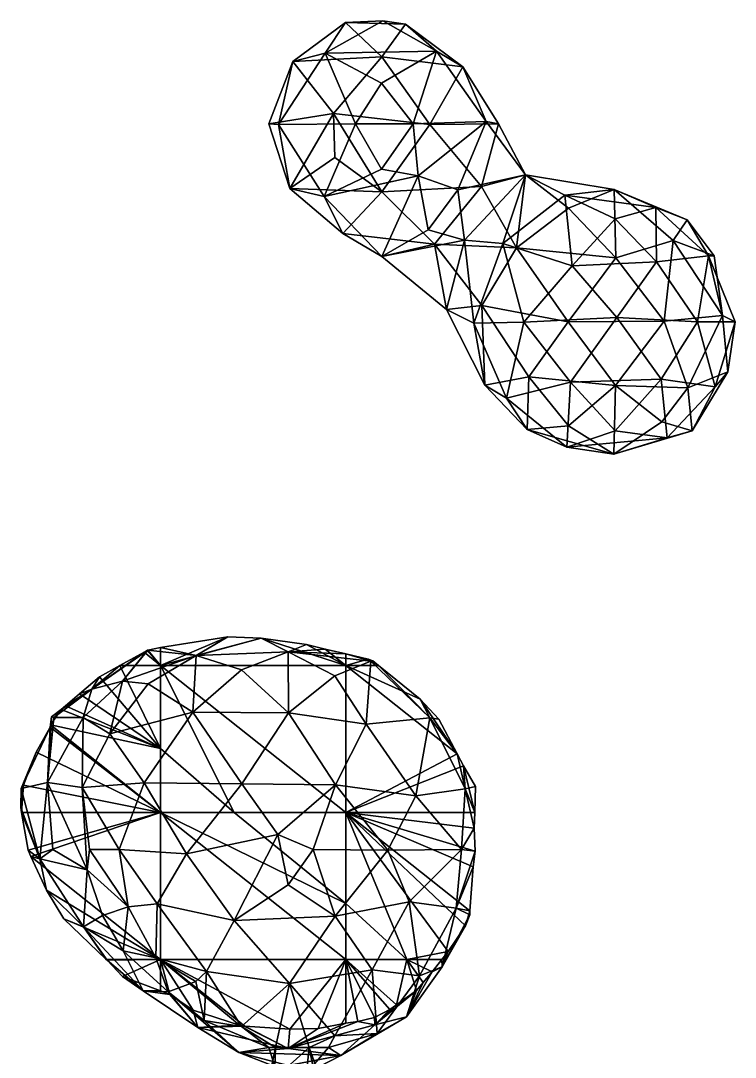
# Model space of a CAD drawing. Extents: x 290083 to 295691, y 4553739 to 4561622.
# Drawn here: x 292582.2 to 292775.1, y 4558886.5 to 4559166.4 of the extents above; entities that cross this region are included whole.
import ezdxf

# ---------------------------------------------------------------- set-up
doc = ezdxf.new("R2010")
doc.units = 0
doc.layers.add('Au_ppm_Pref_-_0_3', color=7, linetype='CONTINUOUS')

msp = doc.modelspace()

# ---------------------------------------------------------------- linework, layer by layer
at = {"layer": 'Au_ppm_Pref_-_0_3'}
for points in [[(292655.65, 4559155.42, 1757.65), (292669.94, 4559165.91, 1756.64), (292679.72, 4559156.69, 1759.91)], [(292655.65, 4559155.42, 1757.65), (292664.44, 4559157.69, 1750.95), (292669.94, 4559165.91, 1756.64)], [(292664.44, 4559157.69, 1750.95), (292694.47, 4559158.17, 1751.55), (292680.02, 4559166.43, 1752.89)], [(292669.94, 4559165.91, 1756.64), (292664.44, 4559157.69, 1750.95), (292680.02, 4559166.43, 1752.89)], [(292686.13, 4559165.52, 1758.04), (292669.94, 4559165.91, 1756.64), (292680.02, 4559166.43, 1752.89)], [(292669.94, 4559165.91, 1756.64), (292686.13, 4559165.52, 1758.04), (292679.72, 4559156.69, 1759.91)], [(292686.13, 4559165.52, 1758.04), (292701.61, 4559153.95, 1757.04), (292679.72, 4559156.69, 1759.91)], [(292694.47, 4559158.17, 1751.55), (292686.13, 4559165.52, 1758.04), (292680.02, 4559166.43, 1752.89)], [(292701.61, 4559153.95, 1757.04), (292686.13, 4559165.52, 1758.04), (292694.47, 4559158.17, 1751.55)], [(292655.65, 4559155.42, 1757.65), (292651.85, 4559138.44, 1751.8), (292664.44, 4559157.69, 1750.95)], [(292664.44, 4559157.69, 1750.95), (292651.85, 4559138.44, 1751.8), (292672.64, 4559138.55, 1748.79)], [(292655.65, 4559155.42, 1757.65), (292679.72, 4559156.69, 1759.91), (292666.68, 4559141.41, 1760.74)], [(292679.66, 4559149.54, 1748.44), (292694.47, 4559158.17, 1751.55), (292664.44, 4559157.69, 1750.95)], [(292679.66, 4559149.54, 1748.44), (292664.44, 4559157.69, 1750.95), (292672.64, 4559138.55, 1748.79)], [(292679.72, 4559156.69, 1759.91), (292692.65, 4559138.42, 1760.44), (292666.68, 4559141.41, 1760.74)], [(292679.66, 4559149.54, 1748.44), (292688.14, 4559138.55, 1748.1), (292694.47, 4559158.17, 1751.55)], [(292692.65, 4559138.42, 1760.44), (292679.72, 4559156.69, 1759.91), (292701.61, 4559153.95, 1757.04)], [(292694.47, 4559158.17, 1751.55), (292688.14, 4559138.55, 1748.1), (292707.92, 4559139.17, 1750.72)], [(292701.61, 4559153.95, 1757.04), (292694.47, 4559158.17, 1751.55), (292707.92, 4559139.17, 1750.72)], [(292655.65, 4559155.42, 1757.65), (292666.68, 4559141.41, 1760.74), (292649.23, 4559138.55, 1758.04)], [(292655.65, 4559155.42, 1757.65), (292649.23, 4559138.55, 1758.04), (292651.85, 4559138.44, 1751.8)], [(292701.61, 4559153.95, 1757.04), (292711.18, 4559138.55, 1756.72), (292692.65, 4559138.42, 1760.44)], [(292701.61, 4559153.95, 1757.04), (292707.92, 4559139.17, 1750.72), (292711.18, 4559138.55, 1756.72)], [(292679.66, 4559149.54, 1748.44), (292672.64, 4559138.55, 1748.79), (292688.14, 4559138.55, 1748.1)], [(292654.91, 4559121.14, 1757.88), (292649.23, 4559138.55, 1758.04), (292666.68, 4559141.41, 1760.74)], [(292654.91, 4559121.14, 1757.88), (292666.68, 4559141.41, 1760.74), (292667.06, 4559129.53, 1761.05)], [(292666.68, 4559141.41, 1760.74), (292679.75, 4559120.23, 1760.21), (292667.06, 4559129.53, 1761.05)], [(292692.65, 4559138.42, 1760.44), (292679.75, 4559120.23, 1760.21), (292666.68, 4559141.41, 1760.74)], [(292707.92, 4559139.17, 1750.72), (292688.14, 4559138.55, 1748.1), (292689.5, 4559124.55, 1749.53)], [(292700.27, 4559120.74, 1748.33), (292707.92, 4559139.17, 1750.72), (292689.5, 4559124.55, 1749.53)], [(292707.92, 4559139.17, 1750.72), (292700.27, 4559120.74, 1748.33), (292718.53, 4559124.84, 1752.35)], [(292711.18, 4559138.55, 1756.72), (292707.92, 4559139.17, 1750.72), (292718.53, 4559124.84, 1752.35)], [(292651.85, 4559138.44, 1751.8), (292649.23, 4559138.55, 1758.04), (292654.91, 4559121.14, 1757.88)], [(292651.85, 4559138.44, 1751.8), (292664.11, 4559118.97, 1750.72), (292672.64, 4559138.55, 1748.79)], [(292654.91, 4559121.14, 1757.88), (292664.11, 4559118.97, 1750.72), (292651.85, 4559138.44, 1751.8)], [(292672.64, 4559138.55, 1748.79), (292664.11, 4559118.97, 1750.72), (292679.66, 4559126.38, 1748.04)], [(292672.64, 4559138.55, 1748.79), (292679.66, 4559126.38, 1748.04), (292688.14, 4559138.55, 1748.1)], [(292679.66, 4559126.38, 1748.04), (292689.5, 4559124.55, 1749.53), (292688.14, 4559138.55, 1748.1)], [(292679.75, 4559120.23, 1760.21), (292692.65, 4559138.42, 1760.44), (292706.66, 4559121.69, 1758.51)], [(292692.65, 4559138.42, 1760.44), (292711.18, 4559138.55, 1756.72), (292706.66, 4559121.69, 1758.51)], [(292706.66, 4559121.69, 1758.51), (292711.18, 4559138.55, 1756.72), (292718.53, 4559124.84, 1752.35)], [(292654.91, 4559121.14, 1757.88), (292667.06, 4559129.53, 1761.05), (292679.75, 4559120.23, 1760.21)], [(292664.11, 4559118.97, 1750.72), (292689.5, 4559124.55, 1749.53), (292679.66, 4559126.38, 1748.04)], [(292664.11, 4559118.97, 1750.72), (292679.75, 4559102.79, 1752.15), (292689.5, 4559124.55, 1749.53)], [(292689.5, 4559124.55, 1749.53), (292679.75, 4559102.79, 1752.15), (292692.26, 4559109.95, 1748.51)], [(292700.27, 4559120.74, 1748.33), (292689.5, 4559124.55, 1749.53), (292692.26, 4559109.95, 1748.51)], [(292700.27, 4559120.74, 1748.33), (292702.06, 4559107.16, 1749.37), (292718.53, 4559124.84, 1752.35)], [(292712.38, 4559106.24, 1745.27), (292718.53, 4559124.84, 1752.35), (292702.06, 4559107.16, 1749.37)], [(292716.04, 4559105.12, 1757.17), (292706.66, 4559121.69, 1758.51), (292718.53, 4559124.84, 1752.35)], [(292718.53, 4559124.84, 1752.35), (292712.38, 4559106.24, 1745.27), (292729.13, 4559119.29, 1746.57)], [(292716.04, 4559105.12, 1757.17), (292718.53, 4559124.84, 1752.35), (292730.06, 4559115.79, 1756.39)], [(292718.53, 4559124.84, 1752.35), (292742.42, 4559120.83, 1752), (292730.06, 4559115.79, 1756.39)], [(292718.53, 4559124.84, 1752.35), (292729.13, 4559119.29, 1746.57), (292742.42, 4559120.83, 1752)], [(292669.14, 4559108.96, 1757.01), (292654.91, 4559121.14, 1757.88), (292679.75, 4559120.23, 1760.21)], [(292654.91, 4559121.14, 1757.88), (292669.14, 4559108.96, 1757.01), (292664.11, 4559118.97, 1750.72)], [(292693.9, 4559106.04, 1757.52), (292669.14, 4559108.96, 1757.01), (292679.75, 4559120.23, 1760.21)], [(292693.9, 4559106.04, 1757.52), (292679.75, 4559120.23, 1760.21), (292706.66, 4559121.69, 1758.51)], [(292700.27, 4559120.74, 1748.33), (292692.26, 4559109.95, 1748.51), (292702.06, 4559107.16, 1749.37)], [(292716.04, 4559105.12, 1757.17), (292693.9, 4559106.04, 1757.52), (292706.66, 4559121.69, 1758.51)], [(292729.13, 4559119.29, 1746.57), (292753.67, 4559115.95, 1747.01), (292742.42, 4559120.83, 1752)], [(292742.9, 4559102.43, 1757.13), (292730.06, 4559115.79, 1756.39), (292742.42, 4559120.83, 1752)], [(292742.9, 4559102.43, 1757.13), (292742.42, 4559120.83, 1752), (292758.35, 4559107.09, 1754.95)], [(292758.35, 4559107.09, 1754.95), (292742.42, 4559120.83, 1752), (292762.12, 4559112.63, 1752.1)], [(292762.12, 4559112.63, 1752.1), (292742.42, 4559120.83, 1752), (292753.67, 4559115.95, 1747.01)], [(292664.11, 4559118.97, 1750.72), (292669.14, 4559108.96, 1757.01), (292679.75, 4559102.79, 1752.15)], [(292729.13, 4559119.29, 1746.57), (292712.38, 4559106.24, 1745.27), (292731.07, 4559100.25, 1741.17)], [(292729.13, 4559119.29, 1746.57), (292731.07, 4559100.25, 1741.17), (292742.66, 4559112.96, 1742.81)], [(292729.13, 4559119.29, 1746.57), (292742.66, 4559112.96, 1742.81), (292753.67, 4559115.95, 1747.01)], [(292716.04, 4559105.12, 1757.17), (292730.06, 4559115.79, 1756.39), (292742.9, 4559102.43, 1757.13)], [(292753.67, 4559115.95, 1747.01), (292742.66, 4559112.96, 1742.81), (292753.85, 4559101.29, 1741.43)], [(292753.67, 4559115.95, 1747.01), (292753.85, 4559101.29, 1741.43), (292767.9, 4559102.97, 1746.09)], [(292762.12, 4559112.63, 1752.1), (292753.67, 4559115.95, 1747.01), (292767.9, 4559102.97, 1746.09)], [(292742.66, 4559112.96, 1742.81), (292731.07, 4559100.25, 1741.17), (292753.85, 4559101.29, 1741.43)], [(292762.12, 4559112.63, 1752.1), (292769.45, 4559102.92, 1752.1), (292758.35, 4559107.09, 1754.95)], [(292769.45, 4559102.92, 1752.1), (292762.12, 4559112.63, 1752.1), (292767.9, 4559102.97, 1746.09)], [(292669.14, 4559108.96, 1757.01), (292693.9, 4559106.04, 1757.52), (292679.75, 4559102.79, 1752.15)], [(292679.75, 4559102.79, 1752.15), (292702.06, 4559107.16, 1749.37), (292692.26, 4559109.95, 1748.51)], [(292702.06, 4559107.16, 1749.37), (292679.75, 4559102.79, 1752.15), (292697.2, 4559088.43, 1752.1)], [(292697.2, 4559088.43, 1752.1), (292679.75, 4559102.79, 1752.15), (292693.9, 4559106.04, 1757.52)], [(292716.04, 4559105.12, 1757.17), (292706.75, 4559089.55, 1755.66), (292693.9, 4559106.04, 1757.52)], [(292693.9, 4559106.04, 1757.52), (292706.75, 4559089.55, 1755.66), (292697.2, 4559088.43, 1752.1)], [(292702.06, 4559107.16, 1749.37), (292697.2, 4559088.43, 1752.1), (292704.57, 4559084.72, 1746.21)], [(292702.06, 4559107.16, 1749.37), (292704.57, 4559084.72, 1746.21), (292712.38, 4559106.24, 1745.27)], [(292718.07, 4559085.04, 1741.97), (292712.38, 4559106.24, 1745.27), (292704.57, 4559084.72, 1746.21)], [(292731.07, 4559100.25, 1741.17), (292712.38, 4559106.24, 1745.27), (292718.07, 4559085.04, 1741.97)], [(292742.9, 4559102.43, 1757.13), (292758.35, 4559107.09, 1754.95), (292755.94, 4559085.29, 1756.79)], [(292755.94, 4559085.29, 1756.79), (292758.35, 4559107.09, 1754.95), (292771.69, 4559086.77, 1753.48)], [(292758.35, 4559107.09, 1754.95), (292769.45, 4559102.92, 1752.1), (292771.69, 4559086.77, 1753.48)], [(292716.04, 4559105.12, 1757.17), (292730, 4559085.11, 1757.88), (292706.75, 4559089.55, 1755.66)], [(292716.04, 4559105.12, 1757.17), (292742.9, 4559102.43, 1757.13), (292730, 4559085.11, 1757.88)], [(292753.85, 4559101.29, 1741.43), (292764.93, 4559085.1, 1741.6), (292767.9, 4559102.97, 1746.09)], [(292764.93, 4559085.1, 1741.6), (292775.12, 4559085.1, 1747.32), (292767.9, 4559102.97, 1746.09)], [(292769.45, 4559102.92, 1752.1), (292767.9, 4559102.97, 1746.09), (292771.69, 4559086.77, 1753.48)], [(292775.12, 4559085.1, 1747.32), (292771.69, 4559086.77, 1753.48), (292767.9, 4559102.97, 1746.09)], [(292718.07, 4559085.04, 1741.97), (292743.11, 4559086.25, 1739.55), (292731.07, 4559100.25, 1741.17)], [(292730, 4559085.11, 1757.88), (292742.9, 4559102.43, 1757.13), (292755.94, 4559085.29, 1756.79)], [(292743.11, 4559086.25, 1739.55), (292753.85, 4559101.29, 1741.43), (292731.07, 4559100.25, 1741.17)], [(292753.85, 4559101.29, 1741.43), (292743.11, 4559086.25, 1739.55), (292764.93, 4559085.1, 1741.6)], [(292707.51, 4559068.04, 1751.55), (292697.2, 4559088.43, 1752.1), (292706.75, 4559089.55, 1755.66)], [(292707.51, 4559068.04, 1751.55), (292706.75, 4559089.55, 1755.66), (292719.38, 4559070.28, 1756.14)], [(292719.38, 4559070.28, 1756.14), (292706.75, 4559089.55, 1755.66), (292730, 4559085.11, 1757.88)], [(292697.2, 4559088.43, 1752.1), (292707.51, 4559068.04, 1751.55), (292704.57, 4559084.72, 1746.21)], [(292743.11, 4559086.25, 1739.55), (292718.07, 4559085.04, 1741.97), (292730.6, 4559068.81, 1740.7)], [(292730.6, 4559068.81, 1740.7), (292755.09, 4559069.59, 1741.27), (292743.11, 4559086.25, 1739.55)], [(292764.93, 4559085.1, 1741.6), (292743.11, 4559086.25, 1739.55), (292755.09, 4559069.59, 1741.27)], [(292755.94, 4559085.29, 1756.79), (292771.69, 4559086.77, 1753.48), (292762.34, 4559067.28, 1755.44)], [(292773.1, 4559071.62, 1752.1), (292762.34, 4559067.28, 1755.44), (292771.69, 4559086.77, 1753.48)], [(292773.1, 4559071.62, 1752.1), (292771.69, 4559086.77, 1753.48), (292775.12, 4559085.1, 1747.32)], [(292718.07, 4559085.04, 1741.97), (292704.57, 4559084.72, 1746.21), (292713.35, 4559064.45, 1745.21)], [(292707.51, 4559068.04, 1751.55), (292713.35, 4559064.45, 1745.21), (292704.57, 4559084.72, 1746.21)], [(292718.07, 4559085.04, 1741.97), (292713.35, 4559064.45, 1745.21), (292730.6, 4559068.81, 1740.7)], [(292730, 4559085.11, 1757.88), (292742.78, 4559067.9, 1757.04), (292719.38, 4559070.28, 1756.14)], [(292730, 4559085.11, 1757.88), (292755.94, 4559085.29, 1756.79), (292742.78, 4559067.9, 1757.04)], [(292742.78, 4559067.9, 1757.04), (292755.94, 4559085.29, 1756.79), (292762.34, 4559067.28, 1755.44)], [(292769.69, 4559067.52, 1746.05), (292764.93, 4559085.1, 1741.6), (292755.09, 4559069.59, 1741.27)], [(292775.12, 4559085.1, 1747.32), (292764.93, 4559085.1, 1741.6), (292769.69, 4559067.52, 1746.05)], [(292773.1, 4559071.62, 1752.1), (292775.12, 4559085.1, 1747.32), (292769.69, 4559067.52, 1746.05)], [(292707.51, 4559068.04, 1751.55), (292719.38, 4559070.28, 1756.14), (292718.98, 4559055.99, 1750.64)], [(292719.38, 4559070.28, 1756.14), (292730.06, 4559056.98, 1755.54), (292718.98, 4559055.99, 1750.64)], [(292719.38, 4559070.28, 1756.14), (292742.78, 4559067.9, 1757.04), (292730.06, 4559056.98, 1755.54)], [(292730.6, 4559068.81, 1740.7), (292742.66, 4559055.63, 1742.28), (292755.09, 4559069.59, 1741.27)], [(292756.73, 4559053.76, 1746.42), (292755.09, 4559069.59, 1741.27), (292742.66, 4559055.63, 1742.28)], [(292755.09, 4559069.59, 1741.27), (292756.73, 4559053.76, 1746.42), (292769.69, 4559067.52, 1746.05)], [(292773.1, 4559071.62, 1752.1), (292763.46, 4559055.68, 1752.1), (292762.34, 4559067.28, 1755.44)], [(292763.46, 4559055.68, 1752.1), (292773.1, 4559071.62, 1752.1), (292769.69, 4559067.52, 1746.05)], [(292707.51, 4559068.04, 1751.55), (292718.98, 4559055.99, 1750.64), (292713.35, 4559064.45, 1745.21)], [(292729.63, 4559051.23, 1746.28), (292730.6, 4559068.81, 1740.7), (292713.35, 4559064.45, 1745.21)], [(292730.6, 4559068.81, 1740.7), (292729.63, 4559051.23, 1746.28), (292742.66, 4559055.63, 1742.28)], [(292730.06, 4559056.98, 1755.54), (292742.78, 4559067.9, 1757.04), (292742.37, 4559049.38, 1751.84)], [(292742.78, 4559067.9, 1757.04), (292755.26, 4559058.13, 1755.15), (292742.37, 4559049.38, 1751.84)], [(292742.78, 4559067.9, 1757.04), (292762.34, 4559067.28, 1755.44), (292755.26, 4559058.13, 1755.15)], [(292763.46, 4559055.68, 1752.1), (292755.26, 4559058.13, 1755.15), (292762.34, 4559067.28, 1755.44)], [(292756.73, 4559053.76, 1746.42), (292763.46, 4559055.68, 1752.1), (292769.69, 4559067.52, 1746.05)], [(292729.63, 4559051.23, 1746.28), (292713.35, 4559064.45, 1745.21), (292718.98, 4559055.99, 1750.64)], [(292763.46, 4559055.68, 1752.1), (292742.37, 4559049.38, 1751.84), (292755.26, 4559058.13, 1755.15)], [(292718.98, 4559055.99, 1750.64), (292730.06, 4559056.98, 1755.54), (292742.37, 4559049.38, 1751.84)], [(292729.63, 4559051.23, 1746.28), (292718.98, 4559055.99, 1750.64), (292742.37, 4559049.38, 1751.84)], [(292729.63, 4559051.23, 1746.28), (292756.73, 4559053.76, 1746.42), (292742.66, 4559055.63, 1742.28)], [(292756.73, 4559053.76, 1746.42), (292742.37, 4559049.38, 1751.84), (292763.46, 4559055.68, 1752.1)], [(292729.63, 4559051.23, 1746.28), (292742.37, 4559049.38, 1751.84), (292756.73, 4559053.76, 1746.42)], [(292620, 4558997.11, 1829.05), (292638.17, 4559000.01, 1827.22), (292620, 4558992.28, 1829.66)], [(292638.17, 4559000.01, 1827.22), (292647.1, 4558999.66, 1826.55), (292620, 4558992.28, 1829.66)], [(292620, 4558997.11, 1829.05), (292629.61, 4558994.95, 1823.72), (292638.17, 4559000.01, 1827.22)], [(292647.1, 4558999.66, 1826.55), (292670, 4558992.28, 1825.65), (292620, 4558992.28, 1829.66)], [(292638.17, 4559000.01, 1827.22), (292629.61, 4558994.95, 1823.72), (292647.1, 4558999.66, 1826.55)], [(292647.1, 4558999.66, 1826.55), (292629.61, 4558994.95, 1823.72), (292654.47, 4558995.97, 1823.38)], [(292659.41, 4558997.95, 1825.78), (292670, 4558992.28, 1825.65), (292647.1, 4558999.66, 1826.55)], [(292647.1, 4558999.66, 1826.55), (292654.47, 4558995.97, 1823.38), (292659.41, 4558997.95, 1825.78)], [(292616.47, 4558996.4, 1829.23), (292616.41, 4558996.37, 1829.24), (292601.41, 4558985.87, 1828)], [(292616.47, 4558996.4, 1829.23), (292601.41, 4558985.87, 1828), (292609.69, 4558988.05, 1823.37)], [(292615.52, 4558995.84, 1829.33), (292601.41, 4558985.87, 1828), (292616.41, 4558996.37, 1829.24)], [(292609.69, 4558988.05, 1823.37), (292616.51, 4558996.41, 1829.23), (292616.47, 4558996.4, 1829.23)], [(292629.61, 4558994.95, 1823.72), (292616.51, 4558996.41, 1829.23), (292609.69, 4558988.05, 1823.37)], [(292615.52, 4558995.84, 1829.33), (292616.41, 4558996.37, 1829.24), (292620, 4558992.28, 1829.66)], [(292616.41, 4558996.37, 1829.24), (292616.47, 4558996.4, 1829.23), (292616.51, 4558996.41, 1829.23)], [(292616.41, 4558996.37, 1829.24), (292616.51, 4558996.41, 1829.23), (292620, 4558992.28, 1829.66)], [(292616.51, 4558996.41, 1829.23), (292620, 4558997.11, 1829.05), (292620, 4558992.28, 1829.66)], [(292616.51, 4558996.41, 1829.23), (292629.61, 4558994.95, 1823.72), (292620, 4558997.11, 1829.05)], [(292659.41, 4558997.95, 1825.78), (292654.47, 4558995.97, 1823.38), (292664.45, 4558996.69, 1825.53)], [(292664.45, 4558996.69, 1825.53), (292654.47, 4558995.97, 1823.38), (292670, 4558995.42, 1825.36)], [(292670, 4558992.28, 1825.65), (292659.41, 4558997.95, 1825.78), (292664.45, 4558996.69, 1825.53)], [(292664.45, 4558996.69, 1825.53), (292670, 4558995.42, 1825.36), (292670, 4558992.28, 1825.65)], [(292608.95, 4558992.28, 1830.59), (292601.41, 4558985.87, 1828), (292615.52, 4558995.84, 1829.33)], [(292620, 4558992.28, 1829.66), (292608.95, 4558992.28, 1830.59), (292615.52, 4558995.84, 1829.33)], [(292616.66, 4558987.34, 1820.32), (292629.61, 4558994.95, 1823.72), (292609.69, 4558988.05, 1823.37)], [(292616.66, 4558987.34, 1820.32), (292628.72, 4558979.65, 1817.52), (292629.61, 4558994.95, 1823.72)], [(292629.61, 4558994.95, 1823.72), (292628.72, 4558979.65, 1817.52), (292641.86, 4558991.08, 1819.08)], [(292641.86, 4558991.08, 1819.08), (292654.47, 4558995.97, 1823.38), (292629.61, 4558994.95, 1823.72)], [(292641.86, 4558991.08, 1819.08), (292654.5, 4558979.53, 1816.74), (292654.47, 4558995.97, 1823.38)], [(292670, 4558995.42, 1825.36), (292654.47, 4558995.97, 1823.38), (292676.73, 4558993.46, 1824.82)], [(292654.5, 4558979.53, 1816.74), (292667.06, 4558989.52, 1819.6), (292654.47, 4558995.97, 1823.38)], [(292676.73, 4558993.46, 1824.82), (292654.47, 4558995.97, 1823.38), (292667.06, 4558989.52, 1819.6)], [(292676.73, 4558993.46, 1824.82), (292667.06, 4558989.52, 1819.6), (292675.44, 4558976.46, 1817.84)], [(292670, 4558995.42, 1825.36), (292676.04, 4558994.01, 1825.16), (292670, 4558992.28, 1825.65)], [(292670, 4558995.42, 1825.36), (292676.73, 4558993.46, 1824.82), (292676.04, 4558994.01, 1825.16)], [(292676.04, 4558994.01, 1825.16), (292678.83, 4558992.28, 1825.16), (292670, 4558992.28, 1825.65)], [(292676.73, 4558993.46, 1824.82), (292675.44, 4558976.46, 1817.84), (292692.68, 4558978.12, 1823.28)], [(292676.04, 4558994.01, 1825.16), (292677.28, 4558993.5, 1825.13), (292678.83, 4558992.28, 1825.16)], [(292676.04, 4558994.01, 1825.16), (292676.73, 4558993.46, 1824.82), (292677.28, 4558993.5, 1825.13)], [(292677.28, 4558993.5, 1825.13), (292676.73, 4558993.46, 1824.82), (292678.83, 4558992.28, 1825.16)], [(292678.83, 4558992.28, 1825.16), (292676.73, 4558993.46, 1824.82), (292692.68, 4558978.12, 1823.28)], [(292603.51, 4558989.22, 1831.44), (292601.41, 4558985.87, 1828), (292608.95, 4558992.28, 1830.59)], [(292608.95, 4558992.28, 1830.59), (292620, 4558969.87, 1832.47), (292603.51, 4558989.22, 1831.44)], [(292620, 4558992.28, 1829.66), (292620, 4558969.87, 1832.47), (292608.95, 4558992.28, 1830.59)], [(292639.87, 4558952.6, 1832.47), (292620, 4558969.87, 1832.47), (292620, 4558992.28, 1829.66)], [(292620, 4558992.28, 1829.66), (292670, 4558992.28, 1825.65), (292670, 4558952.6, 1829.18)], [(292670, 4558952.6, 1829.18), (292639.87, 4558952.6, 1832.47), (292620, 4558992.28, 1829.66)], [(292628.72, 4558979.65, 1817.52), (292654.5, 4558979.53, 1816.74), (292641.86, 4558991.08, 1819.08)], [(292700.02, 4558968.45, 1825.75), (292670, 4558952.6, 1829.18), (292670, 4558992.28, 1825.65)], [(292678.83, 4558992.28, 1825.16), (292690.07, 4558983.2, 1825.21), (292670, 4558992.28, 1825.65)], [(292670, 4558992.28, 1825.65), (292690.07, 4558983.2, 1825.21), (292700.02, 4558968.45, 1825.75)], [(292678.83, 4558992.28, 1825.16), (292692.68, 4558978.12, 1823.28), (292690.07, 4558983.2, 1825.21)], [(292603.51, 4558989.22, 1831.44), (292620, 4558969.87, 1832.47), (292598.14, 4558984.64, 1832.47)], [(292598.14, 4558984.64, 1832.47), (292601.41, 4558985.87, 1828), (292603.51, 4558989.22, 1831.44)], [(292606.31, 4558973.8, 1819.96), (292609.69, 4558988.05, 1823.37), (292599.05, 4558978.19, 1824.78)], [(292599.05, 4558978.19, 1824.78), (292609.69, 4558988.05, 1823.37), (292601.41, 4558985.87, 1828)], [(292616.66, 4558987.34, 1820.32), (292609.69, 4558988.05, 1823.37), (292606.31, 4558973.8, 1819.96)], [(292675.44, 4558976.46, 1817.84), (292667.06, 4558989.52, 1819.6), (292654.5, 4558979.53, 1816.74)], [(292601.41, 4558985.87, 1828), (292593.18, 4558980.41, 1833.43), (292591.16, 4558978.19, 1829.31)], [(292601.41, 4558985.87, 1828), (292591.16, 4558978.19, 1829.31), (292599.05, 4558978.19, 1824.78)], [(292593.18, 4558980.41, 1833.43), (292601.41, 4558985.87, 1828), (292594.32, 4558981.38, 1833.21)], [(292594.32, 4558981.38, 1833.21), (292601.41, 4558985.87, 1828), (292598.14, 4558984.64, 1832.47)], [(292606.31, 4558973.8, 1819.96), (292628.72, 4558979.65, 1817.52), (292616.66, 4558987.34, 1820.32)], [(292620, 4558969.87, 1832.47), (292594.32, 4558981.38, 1833.21), (292598.14, 4558984.64, 1832.47)], [(292690.07, 4558983.2, 1825.21), (292695.14, 4558977.77, 1825.33), (292700.02, 4558968.45, 1825.75)], [(292692.68, 4558978.12, 1823.28), (292695.14, 4558977.77, 1825.33), (292690.07, 4558983.2, 1825.21)], [(292590.23, 4558976.23, 1834.2), (292590.5, 4558978.42, 1833.91), (292593.18, 4558980.41, 1833.43)], [(292620, 4558969.87, 1832.47), (292590.23, 4558976.23, 1834.2), (292593.18, 4558980.41, 1833.43)], [(292591.16, 4558978.19, 1829.31), (292593.18, 4558980.41, 1833.43), (292590.5, 4558978.42, 1833.91)], [(292620, 4558969.87, 1832.47), (292593.18, 4558980.41, 1833.43), (292594.32, 4558981.38, 1833.21)], [(292628.72, 4558979.65, 1817.52), (292606.31, 4558973.8, 1819.96), (292615.54, 4558960.59, 1817.1)], [(292628.72, 4558979.65, 1817.52), (292615.54, 4558960.59, 1817.1), (292641.92, 4558960.35, 1815.85)], [(292628.72, 4558979.65, 1817.52), (292641.92, 4558960.35, 1815.85), (292654.5, 4558979.53, 1816.74)], [(292667.25, 4558960.08, 1814.99), (292654.5, 4558979.53, 1816.74), (292641.92, 4558960.35, 1815.85)], [(292654.5, 4558979.53, 1816.74), (292667.25, 4558960.08, 1814.99), (292675.44, 4558976.46, 1817.84)], [(292590.5, 4558978.42, 1833.91), (292590.16, 4558975.61, 1834.27), (292589.44, 4558960.67, 1828.79)], [(292590.5, 4558978.42, 1833.91), (292589.44, 4558960.67, 1828.79), (292591.16, 4558978.19, 1829.31)], [(292598.83, 4558959.36, 1822.44), (292599.05, 4558978.19, 1824.78), (292589.44, 4558960.67, 1828.79)], [(292599.05, 4558978.19, 1824.78), (292591.16, 4558978.19, 1829.31), (292589.44, 4558960.67, 1828.79)], [(292590.5, 4558978.42, 1833.91), (292590.23, 4558976.23, 1834.2), (292590.16, 4558975.61, 1834.27)], [(292606.31, 4558973.8, 1819.96), (292599.05, 4558978.19, 1824.78), (292598.83, 4558959.36, 1822.44)], [(292688.86, 4558957.12, 1818.07), (292692.68, 4558978.12, 1823.28), (292675.44, 4558976.46, 1817.84)], [(292688.86, 4558957.12, 1818.07), (292702.25, 4558958.95, 1823.7), (292692.68, 4558978.12, 1823.28)], [(292692.68, 4558978.12, 1823.28), (292702.25, 4558958.95, 1823.7), (292700.02, 4558968.45, 1825.75)], [(292692.68, 4558978.12, 1823.28), (292700.02, 4558968.45, 1825.75), (292695.14, 4558977.77, 1825.33)], [(292582.38, 4558959.1, 1835.08), (292590.16, 4558975.61, 1834.27), (292586.38, 4558968.89, 1835.2)], [(292589.44, 4558960.67, 1828.79), (292590.16, 4558975.61, 1834.27), (292582.38, 4558959.1, 1835.08)], [(292586.38, 4558968.89, 1835.2), (292590.16, 4558975.61, 1834.27), (292620, 4558952.6, 1834.65)], [(292590.16, 4558975.61, 1834.27), (292590.23, 4558976.23, 1834.2), (292620, 4558952.6, 1834.65)], [(292590.23, 4558976.23, 1834.2), (292620, 4558969.87, 1832.47), (292620, 4558952.6, 1834.65)], [(292598.83, 4558959.36, 1822.44), (292615.54, 4558960.59, 1817.1), (292606.31, 4558973.8, 1819.96)], [(292688.86, 4558957.12, 1818.07), (292675.44, 4558976.46, 1817.84), (292667.25, 4558960.08, 1814.99)], [(292582.38, 4558959.1, 1835.08), (292586.38, 4558968.89, 1835.2), (292583.01, 4558959.97, 1836.33)], [(292583.01, 4558959.97, 1836.33), (292586.38, 4558968.89, 1835.2), (292620, 4558952.6, 1834.65)], [(292639.87, 4558952.6, 1832.47), (292620, 4558952.6, 1834.65), (292620, 4558969.87, 1832.47)], [(292700.02, 4558968.45, 1825.75), (292701.77, 4558965.17, 1825.92), (292670, 4558952.6, 1829.18)], [(292700.02, 4558968.45, 1825.75), (292702.25, 4558958.95, 1823.7), (292701.77, 4558965.17, 1825.92)], [(292701.77, 4558965.17, 1825.92), (292704.82, 4558952.6, 1826.84), (292670, 4558952.6, 1829.18)], [(292704.97, 4558959.58, 1826.2), (292704.82, 4558952.6, 1826.84), (292701.77, 4558965.17, 1825.92)], [(292701.77, 4558965.17, 1825.92), (292702.25, 4558958.95, 1823.7), (292704.97, 4558959.58, 1826.2)], [(292582.47, 4558952.6, 1837.12), (292582.23, 4558953.95, 1836.99), (292583.01, 4558959.97, 1836.33)], [(292582.23, 4558953.95, 1836.99), (292582.38, 4558959.1, 1835.08), (292583.01, 4558959.97, 1836.33)], [(292587.35, 4558940.04, 1834.57), (292589.44, 4558960.67, 1828.79), (292582.38, 4558959.1, 1835.08)], [(292582.47, 4558952.6, 1837.12), (292583.01, 4558959.97, 1836.33), (292620, 4558952.6, 1834.65)], [(292590.92, 4558942.56, 1829.31), (292589.44, 4558960.67, 1828.79), (292587.35, 4558940.04, 1834.57)], [(292600.13, 4558937.11, 1827.41), (292598.83, 4558959.36, 1822.44), (292589.44, 4558960.67, 1828.79)], [(292590.92, 4558942.56, 1829.31), (292600.13, 4558937.11, 1827.41), (292589.44, 4558960.67, 1828.79)], [(292615.54, 4558960.59, 1817.1), (292598.83, 4558959.36, 1822.44), (292608.8, 4558942.56, 1819.67)], [(292615.54, 4558960.59, 1817.1), (292608.8, 4558942.56, 1819.67), (292626.97, 4558941.4, 1816.33)], [(292641.92, 4558960.35, 1815.85), (292615.54, 4558960.59, 1817.1), (292626.97, 4558941.4, 1816.33)], [(292651.67, 4558946.6, 1814.77), (292641.92, 4558960.35, 1815.85), (292626.97, 4558941.4, 1816.33)], [(292651.67, 4558946.6, 1814.77), (292667.25, 4558960.08, 1814.99), (292641.92, 4558960.35, 1815.85)], [(292651.67, 4558946.6, 1814.77), (292661.16, 4558942.56, 1814.28), (292667.25, 4558960.08, 1814.99)], [(292661.16, 4558942.56, 1814.28), (292681.37, 4558942.44, 1816.18), (292667.25, 4558960.08, 1814.99)], [(292688.86, 4558957.12, 1818.07), (292667.25, 4558960.08, 1814.99), (292681.37, 4558942.44, 1816.18)], [(292587.35, 4558940.04, 1834.57), (292582.38, 4558959.1, 1835.08), (292582.23, 4558953.95, 1836.99)], [(292608.8, 4558942.56, 1819.67), (292598.83, 4558959.36, 1822.44), (292600.82, 4558942.56, 1823.37)], [(292600.13, 4558937.11, 1827.41), (292600.82, 4558942.56, 1823.37), (292598.83, 4558959.36, 1822.44)], [(292681.37, 4558942.44, 1816.18), (292701.24, 4558942.56, 1821.91), (292688.86, 4558957.12, 1818.07)], [(292701.24, 4558942.56, 1821.91), (292702.25, 4558958.95, 1823.7), (292688.86, 4558957.12, 1818.07)], [(292702.25, 4558958.95, 1823.7), (292701.24, 4558942.56, 1821.91), (292704.63, 4558948.38, 1827.12)], [(292702.25, 4558958.95, 1823.7), (292704.82, 4558952.6, 1826.84), (292704.97, 4558959.58, 1826.2)], [(292702.25, 4558958.95, 1823.7), (292704.63, 4558948.38, 1827.12), (292704.82, 4558952.6, 1826.84)], [(292582.47, 4558952.6, 1837.12), (292587.35, 4558940.04, 1834.57), (292582.23, 4558953.95, 1836.99)], [(292620, 4558952.6, 1834.65), (292584.25, 4558942.38, 1838.06), (292582.47, 4558952.6, 1837.12)], [(292587.35, 4558940.04, 1834.57), (292582.47, 4558952.6, 1837.12), (292584.25, 4558942.38, 1838.06)], [(292584.99, 4558940.7, 1838.19), (292584.25, 4558942.38, 1838.06), (292620, 4558952.6, 1834.65)], [(292620, 4558912.91, 1838.79), (292584.99, 4558940.7, 1838.19), (292620, 4558952.6, 1834.65)], [(292670, 4558912.91, 1834.49), (292620, 4558912.91, 1838.79), (292620, 4558952.6, 1834.65)], [(292620, 4558952.6, 1834.65), (292639.87, 4558952.6, 1832.47), (292670, 4558927.99, 1832.47)], [(292670, 4558927.99, 1832.47), (292670, 4558912.91, 1834.49), (292620, 4558952.6, 1834.65)], [(292639.87, 4558952.6, 1832.47), (292670, 4558952.6, 1829.18), (292670, 4558927.99, 1832.47)], [(292670, 4558952.6, 1829.18), (292702.28, 4558921.99, 1829.31), (292697.6, 4558915.04, 1830.82)], [(292670, 4558952.6, 1829.18), (292703.45, 4558926.05, 1828.62), (292702.28, 4558921.99, 1829.31)], [(292670, 4558952.6, 1829.18), (292697.6, 4558915.04, 1830.82), (292686.43, 4558912.91, 1832.47)], [(292704.37, 4558937.93, 1827.8), (292703.45, 4558926.05, 1828.62), (292670, 4558952.6, 1829.18)], [(292704.94, 4558942.16, 1827.49), (292704.37, 4558937.93, 1827.8), (292670, 4558952.6, 1829.18)], [(292704.63, 4558948.38, 1827.12), (292704.94, 4558942.16, 1827.49), (292670, 4558952.6, 1829.18)], [(292704.82, 4558952.6, 1826.84), (292704.63, 4558948.38, 1827.12), (292670, 4558952.6, 1829.18)], [(292686.43, 4558912.91, 1832.47), (292670, 4558927.99, 1832.47), (292670, 4558952.6, 1829.18)], [(292651.67, 4558946.6, 1814.77), (292626.97, 4558941.4, 1816.33), (292639.87, 4558923.42, 1816.39)], [(292654.46, 4558933.05, 1814.26), (292651.67, 4558946.6, 1814.77), (292639.87, 4558923.42, 1816.39)], [(292661.16, 4558942.56, 1814.28), (292651.67, 4558946.6, 1814.77), (292654.46, 4558933.05, 1814.26)], [(292704.63, 4558948.38, 1827.12), (292701.24, 4558942.56, 1821.91), (292704.94, 4558942.16, 1827.49)], [(292587.35, 4558940.04, 1834.57), (292584.25, 4558942.38, 1838.06), (292584.99, 4558940.7, 1838.19)], [(292584.99, 4558940.7, 1838.19), (292620, 4558912.91, 1838.79), (292589.19, 4558931.61, 1838.5)], [(292587.35, 4558940.04, 1834.57), (292584.99, 4558940.7, 1838.19), (292589.19, 4558931.61, 1838.5)], [(292600.13, 4558937.11, 1827.41), (292590.92, 4558942.56, 1829.31), (292587.35, 4558940.04, 1834.57)], [(292600.82, 4558942.56, 1823.37), (292600.13, 4558937.11, 1827.41), (292611.2, 4558927.06, 1824.34)], [(292608.8, 4558942.56, 1819.67), (292600.82, 4558942.56, 1823.37), (292611.2, 4558927.06, 1824.34)], [(292608.8, 4558942.56, 1819.67), (292611.2, 4558927.06, 1824.34), (292619.04, 4558927.93, 1819.62)], [(292608.8, 4558942.56, 1819.67), (292619.04, 4558927.93, 1819.62), (292626.97, 4558941.4, 1816.33)], [(292626.97, 4558941.4, 1816.33), (292619.04, 4558927.93, 1819.62), (292639.87, 4558923.42, 1816.39)], [(292661.16, 4558942.56, 1814.28), (292654.46, 4558933.05, 1814.26), (292667.13, 4558924.56, 1815.51)], [(292661.16, 4558942.56, 1814.28), (292667.13, 4558924.56, 1815.51), (292681.37, 4558942.44, 1816.18)], [(292681.37, 4558942.44, 1816.18), (292667.13, 4558924.56, 1815.51), (292687.13, 4558928.48, 1818.31)], [(292701.24, 4558942.56, 1821.91), (292681.37, 4558942.44, 1816.18), (292687.13, 4558928.48, 1818.31)], [(292701.24, 4558942.56, 1821.91), (292687.13, 4558928.48, 1818.31), (292699.8, 4558926.77, 1824.11)], [(292701.24, 4558942.56, 1821.91), (292699.8, 4558926.77, 1824.11), (292704.94, 4558942.16, 1827.49)], [(292704.94, 4558942.16, 1827.49), (292699.8, 4558926.77, 1824.11), (292704.37, 4558937.93, 1827.8)], [(292599.14, 4558921.68, 1834.38), (292587.35, 4558940.04, 1834.57), (292589.19, 4558931.61, 1838.5)], [(292600.13, 4558937.11, 1827.41), (292587.35, 4558940.04, 1834.57), (292599.14, 4558921.68, 1834.38)], [(292699.8, 4558926.77, 1824.11), (292703.45, 4558926.05, 1828.62), (292704.37, 4558937.93, 1827.8)], [(292600.13, 4558937.11, 1827.41), (292599.14, 4558921.68, 1834.38), (292604.33, 4558924.74, 1829.31)], [(292611.2, 4558927.06, 1824.34), (292600.13, 4558937.11, 1827.41), (292604.33, 4558924.74, 1829.31)], [(292654.46, 4558933.05, 1814.26), (292639.87, 4558923.42, 1816.39), (292667.13, 4558924.56, 1815.51)], [(292620, 4558912.91, 1838.79), (292593.89, 4558923.85, 1838.74), (292589.19, 4558931.61, 1838.5)], [(292599.14, 4558921.68, 1834.38), (292589.19, 4558931.61, 1838.5), (292593.89, 4558923.85, 1838.74)], [(292611.2, 4558927.06, 1824.34), (292604.33, 4558924.74, 1829.31), (292609.9, 4558915.18, 1829.31)], [(292611.2, 4558927.06, 1824.34), (292609.9, 4558915.18, 1829.31), (292618.71, 4558913.34, 1824.55)], [(292619.04, 4558927.93, 1819.62), (292611.2, 4558927.06, 1824.34), (292618.71, 4558913.34, 1824.55)], [(292619.04, 4558927.93, 1819.62), (292618.71, 4558913.34, 1824.55), (292632.35, 4558909.65, 1819.8)], [(292632.35, 4558909.65, 1819.8), (292639.87, 4558923.42, 1816.39), (292619.04, 4558927.93, 1819.62)], [(292677.09, 4558910.12, 1818.31), (292687.13, 4558928.48, 1818.31), (292667.13, 4558924.56, 1815.51)], [(292686.43, 4558912.91, 1832.47), (292670, 4558912.91, 1834.49), (292670, 4558927.99, 1832.47)], [(292687.13, 4558928.48, 1818.31), (292677.09, 4558910.12, 1818.31), (292689.91, 4558908.46, 1824.05)], [(292687.13, 4558928.48, 1818.31), (292689.91, 4558908.46, 1824.05), (292699.8, 4558926.77, 1824.11)], [(292699.8, 4558926.77, 1824.11), (292689.91, 4558908.46, 1824.05), (292695.97, 4558910.91, 1829.31)], [(292699.8, 4558926.77, 1824.11), (292695.97, 4558910.91, 1829.31), (292703.43, 4558924.95, 1828.77)], [(292703.45, 4558926.05, 1828.62), (292699.8, 4558926.77, 1824.11), (292703.43, 4558924.95, 1828.77)], [(292620, 4558912.91, 1838.79), (292605.34, 4558912.91, 1839.01), (292593.89, 4558923.85, 1838.74)], [(292599.14, 4558921.68, 1834.38), (292593.89, 4558923.85, 1838.74), (292605.34, 4558912.91, 1839.01)], [(292609.9, 4558915.18, 1829.31), (292604.33, 4558924.74, 1829.31), (292599.14, 4558921.68, 1834.38)], [(292639.87, 4558923.42, 1816.39), (292632.35, 4558909.65, 1819.8), (292654.82, 4558906.35, 1817.34)], [(292654.82, 4558906.35, 1817.34), (292667.13, 4558924.56, 1815.51), (292639.87, 4558923.42, 1816.39)], [(292677.09, 4558910.12, 1818.31), (292667.13, 4558924.56, 1815.51), (292654.82, 4558906.35, 1817.34)], [(292703.43, 4558924.95, 1828.77), (292695.97, 4558910.91, 1829.31), (292702.28, 4558921.99, 1829.31)], [(292702.28, 4558921.99, 1829.31), (292703.45, 4558926.05, 1828.62), (292703.43, 4558924.95, 1828.77)], [(292599.14, 4558921.68, 1834.38), (292605.34, 4558912.91, 1839.01), (292605.6, 4558912.65, 1839.03)], [(292615.24, 4558904.37, 1835.56), (292599.14, 4558921.68, 1834.38), (292605.6, 4558912.65, 1839.03)], [(292609.9, 4558915.18, 1829.31), (292599.14, 4558921.68, 1834.38), (292615.24, 4558904.37, 1835.56)], [(292702.28, 4558921.99, 1829.31), (292695.97, 4558910.91, 1829.31), (292697.6, 4558915.04, 1830.82)], [(292618.71, 4558913.34, 1824.55), (292609.9, 4558915.18, 1829.31), (292621.99, 4558904.15, 1828.39)], [(292609.9, 4558915.18, 1829.31), (292615.24, 4558904.37, 1835.56), (292621.99, 4558904.15, 1828.39)], [(292686.43, 4558912.91, 1832.47), (292697.6, 4558915.04, 1830.82), (292695.87, 4558912.91, 1831.31)], [(292695.97, 4558910.91, 1829.31), (292695.87, 4558912.91, 1831.31), (292697.6, 4558915.04, 1830.82)], [(292605.6, 4558912.65, 1839.03), (292605.34, 4558912.91, 1839.01), (292620, 4558912.91, 1838.79)], [(292609.7, 4558908.25, 1839.33), (292605.6, 4558912.65, 1839.03), (292620, 4558912.91, 1838.79)], [(292609.7, 4558908.25, 1839.33), (292615.24, 4558904.37, 1835.56), (292605.6, 4558912.65, 1839.03)], [(292620, 4558904.4, 1839.49), (292609.7, 4558908.25, 1839.33), (292620, 4558912.91, 1838.79)], [(292632.35, 4558909.65, 1819.8), (292618.71, 4558913.34, 1824.55), (292629.53, 4558906.92, 1823.37)], [(292618.71, 4558913.34, 1824.55), (292621.99, 4558904.15, 1828.39), (292629.53, 4558906.92, 1823.37)], [(292622.5, 4558903.41, 1839.42), (292620, 4558904.4, 1839.49), (292620, 4558912.91, 1838.79)], [(292641.32, 4558895.16, 1839), (292628.81, 4558899.19, 1839.4), (292620, 4558912.91, 1838.79)], [(292620, 4558912.91, 1838.79), (292628.81, 4558899.19, 1839.4), (292622.5, 4558903.41, 1839.42)], [(292642.77, 4558894.84, 1838.94), (292641.32, 4558895.16, 1839), (292620, 4558912.91, 1838.79)], [(292620, 4558912.91, 1838.79), (292654.92, 4558894.06, 1837.98), (292642.77, 4558894.84, 1838.94)], [(292670, 4558912.91, 1834.49), (292654.92, 4558894.06, 1837.98), (292620, 4558912.91, 1838.79)], [(292670, 4558912.91, 1834.49), (292662.49, 4558894.21, 1837.32), (292654.92, 4558894.06, 1837.98)], [(292670, 4558912.91, 1834.49), (292670, 4558895.68, 1836.5), (292662.49, 4558894.21, 1837.32)], [(292670, 4558912.91, 1834.49), (292673.2, 4558896.08, 1835.97), (292670, 4558895.68, 1836.5)], [(292670, 4558912.91, 1834.49), (292677.7, 4558897.2, 1835.17), (292673.2, 4558896.08, 1835.97)], [(292670, 4558912.91, 1834.49), (292681.86, 4558899.36, 1834.29), (292677.7, 4558897.2, 1835.17)], [(292670, 4558912.91, 1834.49), (292683.71, 4558900.61, 1833.87), (292681.86, 4558899.36, 1834.29)], [(292670, 4558912.91, 1834.49), (292686.43, 4558912.91, 1832.47), (292683.71, 4558900.61, 1833.87)], [(292689.07, 4558904.51, 1832.87), (292683.71, 4558900.61, 1833.87), (292686.43, 4558912.91, 1832.47)], [(292690.83, 4558906.63, 1832.47), (292689.07, 4558904.51, 1832.87), (292686.43, 4558912.91, 1832.47)], [(292695.87, 4558912.91, 1831.31), (292693.28, 4558909.56, 1831.92), (292686.43, 4558912.91, 1832.47)], [(292686.43, 4558912.91, 1832.47), (292693.28, 4558909.56, 1831.92), (292690.83, 4558906.63, 1832.47)], [(292695.97, 4558910.91, 1829.31), (292693.28, 4558909.56, 1831.92), (292695.87, 4558912.91, 1831.31)], [(292631.77, 4558896.4, 1824.62), (292632.35, 4558909.65, 1819.8), (292629.53, 4558906.92, 1823.37)], [(292641.86, 4558894.78, 1819.32), (292632.35, 4558909.65, 1819.8), (292631.77, 4558896.4, 1824.62)], [(292641.86, 4558894.78, 1819.32), (292654.82, 4558906.35, 1817.34), (292632.35, 4558909.65, 1819.8)], [(292667.06, 4558892.25, 1818.48), (292677.09, 4558910.12, 1818.31), (292654.82, 4558906.35, 1817.34)], [(292667.06, 4558892.25, 1818.48), (292678.47, 4558892.91, 1824.08), (292677.09, 4558910.12, 1818.31)], [(292678.47, 4558892.91, 1824.08), (292689.91, 4558908.46, 1824.05), (292677.09, 4558910.12, 1818.31)], [(292686.4, 4558897.38, 1829.31), (292693.28, 4558909.56, 1831.92), (292695.97, 4558910.91, 1829.31)], [(292689.91, 4558908.46, 1824.05), (292686.4, 4558897.38, 1829.31), (292695.97, 4558910.91, 1829.31)], [(292686.4, 4558897.38, 1829.31), (292690.83, 4558906.63, 1832.47), (292693.28, 4558909.56, 1831.92)], [(292620, 4558904.4, 1839.49), (292615.24, 4558904.37, 1835.56), (292609.7, 4558908.25, 1839.33)], [(292631.77, 4558896.4, 1824.62), (292629.53, 4558906.92, 1823.37), (292621.99, 4558904.15, 1828.39)], [(292678.47, 4558892.91, 1824.08), (292686.4, 4558897.38, 1829.31), (292689.91, 4558908.46, 1824.05)], [(292686.4, 4558897.38, 1829.31), (292689.07, 4558904.51, 1832.87), (292690.83, 4558906.63, 1832.47)], [(292622.5, 4558903.41, 1839.42), (292615.24, 4558904.37, 1835.56), (292620, 4558904.4, 1839.49)], [(292622.5, 4558903.41, 1839.42), (292630.07, 4558894.52, 1835.58), (292615.24, 4558904.37, 1835.56)], [(292630.07, 4558894.52, 1835.58), (292621.99, 4558904.15, 1828.39), (292615.24, 4558904.37, 1835.56)], [(292631.77, 4558896.4, 1824.62), (292621.99, 4558904.15, 1828.39), (292641.12, 4558887.71, 1829.34)], [(292630.07, 4558894.52, 1835.58), (292641.12, 4558887.71, 1829.34), (292621.99, 4558904.15, 1828.39)], [(292654.82, 4558906.35, 1817.34), (292641.86, 4558894.78, 1819.32), (292651.05, 4558889.1, 1821.77)], [(292651.05, 4558889.1, 1821.77), (292660.11, 4558889.1, 1820.71), (292654.82, 4558906.35, 1817.34)], [(292654.82, 4558906.35, 1817.34), (292660.11, 4558889.1, 1820.71), (292667.06, 4558892.25, 1818.48)], [(292689.07, 4558904.51, 1832.87), (292677.79, 4558895.19, 1834.1), (292683.71, 4558900.61, 1833.87)], [(292686.4, 4558897.38, 1829.31), (292677.79, 4558895.19, 1834.1), (292689.07, 4558904.51, 1832.87)], [(292622.5, 4558903.41, 1839.42), (292628.81, 4558899.19, 1839.4), (292630.07, 4558894.52, 1835.58)], [(292641.32, 4558895.16, 1839), (292630.07, 4558894.52, 1835.58), (292628.81, 4558899.19, 1839.4)], [(292677.79, 4558895.19, 1834.1), (292677.7, 4558897.2, 1835.17), (292681.86, 4558899.36, 1834.29)], [(292683.71, 4558900.61, 1833.87), (292677.79, 4558895.19, 1834.1), (292681.86, 4558899.36, 1834.29)], [(292641.86, 4558894.78, 1819.32), (292631.77, 4558896.4, 1824.62), (292649.24, 4558889.1, 1823.37)], [(292649.24, 4558889.1, 1823.37), (292631.77, 4558896.4, 1824.62), (292641.12, 4558887.71, 1829.34)], [(292673.2, 4558896.08, 1835.97), (292654.41, 4558888.82, 1835.26), (292670, 4558895.68, 1836.5)], [(292677.79, 4558895.19, 1834.1), (292654.41, 4558888.82, 1835.26), (292673.2, 4558896.08, 1835.97)], [(292670, 4558895.68, 1836.5), (292654.41, 4558888.82, 1835.26), (292662.49, 4558894.21, 1837.32)], [(292678.47, 4558892.91, 1824.08), (292668.61, 4558886.9, 1829.05), (292686.4, 4558897.38, 1829.31)], [(292686.4, 4558897.38, 1829.31), (292668.61, 4558886.9, 1829.05), (292677.79, 4558895.19, 1834.1)], [(292677.7, 4558897.2, 1835.17), (292677.79, 4558895.19, 1834.1), (292673.2, 4558896.08, 1835.97)], [(292642.54, 4558894.85, 1838.95), (292630.07, 4558894.52, 1835.58), (292641.32, 4558895.16, 1839)], [(292654.41, 4558888.82, 1835.26), (292630.07, 4558894.52, 1835.58), (292642.54, 4558894.85, 1838.95)], [(292641.12, 4558887.71, 1829.34), (292630.07, 4558894.52, 1835.58), (292654.41, 4558888.82, 1835.26)], [(292642.77, 4558894.84, 1838.94), (292642.54, 4558894.85, 1838.95), (292641.32, 4558895.16, 1839)], [(292641.86, 4558894.78, 1819.32), (292649.24, 4558889.1, 1823.37), (292651.05, 4558889.1, 1821.77)], [(292654.41, 4558888.82, 1835.26), (292642.54, 4558894.85, 1838.95), (292642.77, 4558894.84, 1838.94)], [(292654.92, 4558894.06, 1837.98), (292654.41, 4558888.82, 1835.26), (292642.77, 4558894.84, 1838.94)], [(292668.61, 4558886.9, 1829.05), (292654.41, 4558888.82, 1835.26), (292677.79, 4558895.19, 1834.1)], [(292662.49, 4558894.21, 1837.32), (292654.41, 4558888.82, 1835.26), (292654.92, 4558894.06, 1837.98)], [(292667.06, 4558892.25, 1818.48), (292665.29, 4558889.1, 1823.37), (292678.47, 4558892.91, 1824.08)], [(292665.29, 4558889.1, 1823.37), (292668.61, 4558886.9, 1829.05), (292678.47, 4558892.91, 1824.08)], [(292667.06, 4558892.25, 1818.48), (292660.11, 4558889.1, 1820.71), (292665.29, 4558889.1, 1823.37)], [(292650.86, 4558884, 1823.37), (292649.24, 4558889.1, 1823.37), (292641.12, 4558887.71, 1829.34)], [(292668.61, 4558886.9, 1829.05), (292641.12, 4558887.71, 1829.34), (292654.41, 4558888.82, 1835.26)], [(292654.46, 4558884.23, 1825), (292650.86, 4558884, 1823.37), (292641.12, 4558887.71, 1829.34)], [(292654.46, 4558884.23, 1825), (292641.12, 4558887.71, 1829.34), (292668.61, 4558886.9, 1829.05)], [(292648.91, 4558879.13, 1817.43), (292651.05, 4558889.1, 1821.77), (292650.86, 4558884, 1823.37)], [(292648.91, 4558879.13, 1817.43), (292662.44, 4558882.56, 1817.43), (292660.11, 4558889.1, 1820.71)], [(292648.91, 4558879.13, 1817.43), (292660.11, 4558889.1, 1820.71), (292651.05, 4558889.1, 1821.77)], [(292651.05, 4558889.1, 1821.77), (292649.24, 4558889.1, 1823.37), (292650.86, 4558884, 1823.37)], [(292664.39, 4558867.41, 1820.82), (292659.38, 4558882.15, 1823.37), (292660.11, 4558889.1, 1820.71)], [(292659.38, 4558882.15, 1823.37), (292668.61, 4558886.9, 1829.05), (292665.29, 4558889.1, 1823.37)], [(292659.38, 4558882.15, 1823.37), (292665.29, 4558889.1, 1823.37), (292660.11, 4558889.1, 1820.71)], [(292664.39, 4558867.41, 1820.82), (292660.11, 4558889.1, 1820.71), (292662.44, 4558882.56, 1817.43)], [(292659.38, 4558882.15, 1823.37), (292654.46, 4558884.23, 1825), (292668.61, 4558886.9, 1829.05)]]:
    msp.add_3dface(points, dxfattribs=at)

doc.saveas('drawing.dxf')
